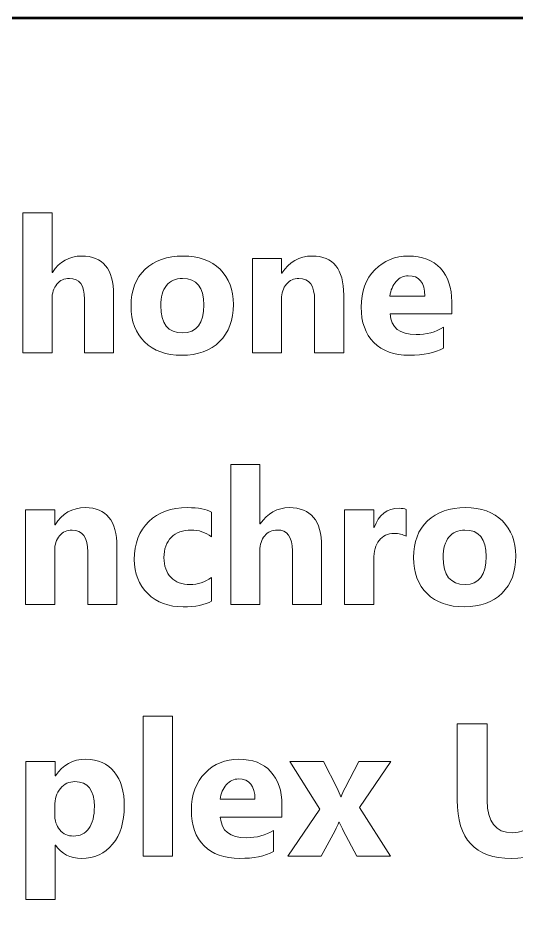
# Model space of a CAD drawing. Header units: centimetres. Extents: x -150 to 29, y -15 to 29.
# Drawn here: x -9.582 to -7.909, y -7.973 to -4.9 of the extents above; entities that cross this region are included whole.
import ezdxf

# ---------------------------------------------------------------- set-up
doc = ezdxf.new("R2010")
doc.units = ezdxf.units.CM
doc.header["$MEASUREMENT"] = 0
doc.layers.add('Layer 1', color=7, linetype='Continuous')

msp = doc.modelspace()

# ---------------------------------------------------------------- linework, layer by layer
at = {"layer": 'Layer 1', "color": 5, "lineweight": 53}
msp.add_open_spline([(-13.5, -4.9), (-13.5, -4.9), (4.5, -4.9), (4.5, -4.9), (4.5, -4.9), (4.5, -4.9), (4.5, -12.1), (4.5, -12.1), (4.5, -12.1), (4.5, -12.1), (-13.5, -12.1), (-13.5, -12.1), (-13.5, -12.1), (-13.5, -12.1), (-13.5, -4.9), (-13.5, -4.9)], degree=3, knots=[0, 0, 0, 0, 0.2, 0.2, 0.2, 0.2, 0.4, 0.4, 0.4, 0.4, 0.6, 0.6, 0.6, 0.6, 1, 1, 1, 1], dxfattribs=at)
at = {"layer": 'Layer 1', "color": 202, "lineweight": 9}
for points, knots in [([(-9.26214, -6.02336), (-9.26214, -6.02336), (-9.35983, -6.02336), (-9.35983, -6.02336), (-9.35983, -6.02336), (-9.35983, -6.02336), (-9.35983, -5.84291), (-9.35983, -5.84291), (-9.35983, -5.84291), (-9.35983, -5.79635), (-9.37676, -5.77317), (-9.41073, -5.77317), (-9.41073, -5.77317), (-9.42809, -5.77317), (-9.44217, -5.77963), (-9.45286, -5.79264), (-9.45286, -5.79264), (-9.46365, -5.80566), (-9.46905, -5.82228), (-9.46905, -5.84228), (-9.46905, -5.84228), (-9.46905, -5.84228), (-9.46905, -6.02336), (-9.46905, -6.02336), (-9.46905, -6.02336), (-9.46905, -6.02336), (-9.56694, -6.02336), (-9.56694, -6.02336), (-9.56694, -6.02336), (-9.56694, -6.02336), (-9.56694, -5.55335), (-9.56694, -5.55335), (-9.56694, -5.55335), (-9.56694, -5.55335), (-9.46905, -5.55335), (-9.46905, -5.55335), (-9.46905, -5.55335), (-9.46905, -5.55335), (-9.46905, -5.75296), (-9.46905, -5.75296), (-9.46905, -5.75296), (-9.46905, -5.75296), (-9.46778, -5.75296), (-9.46778, -5.75296), (-9.46778, -5.75296), (-9.44375, -5.71644), (-9.41126, -5.69813), (-9.37009, -5.69813), (-9.37009, -5.69813), (-9.29813, -5.69813), (-9.26214, -5.74153), (-9.26214, -5.82831), (-9.26214, -5.82831), (-9.26214, -5.82831), (-9.26214, -6.02336), (-9.26214, -6.02336)], [0, 0, 0, 0, 0.0666667, 0.0666667, 0.0666667, 0.0666667, 0.1333333, 0.1333333, 0.1333333, 0.1333333, 0.2, 0.2, 0.2, 0.2, 0.2666667, 0.2666667, 0.2666667, 0.2666667, 0.3333333, 0.3333333, 0.3333333, 0.3333333, 0.4, 0.4, 0.4, 0.4, 0.4666667, 0.4666667, 0.4666667, 0.4666667, 0.5333333, 0.5333333, 0.5333333, 0.5333333, 0.6, 0.6, 0.6, 0.6, 0.6666667, 0.6666667, 0.6666667, 0.6666667, 0.7333333, 0.7333333, 0.7333333, 0.7333333, 0.8, 0.8, 0.8, 0.8, 0.8666667, 0.8666667, 0.8666667, 0.8666667, 1, 1, 1, 1]), ([(-9.03344, -6.03109), (-9.08636, -6.03109), (-9.12795, -6.01627), (-9.15822, -5.98664), (-9.15822, -5.98664), (-9.18848, -5.957), (-9.20362, -5.91668), (-9.20362, -5.86588), (-9.20362, -5.86588), (-9.20362, -5.81339), (-9.18796, -5.77222), (-9.15652, -5.74258), (-9.15652, -5.74258), (-9.12509, -5.71295), (-9.08255, -5.69813), (-9.0291, -5.69813), (-9.0291, -5.69813), (-8.97639, -5.69813), (-8.93501, -5.71295), (-8.90506, -5.74258), (-8.90506, -5.74258), (-8.87511, -5.77222), (-8.86008, -5.81148), (-8.86008, -5.86027), (-8.86008, -5.86027), (-8.86008, -5.91298), (-8.87554, -5.95467), (-8.90644, -5.98526), (-8.90644, -5.98526), (-8.93734, -6.01585), (-8.97968, -6.03109), (-9.03344, -6.03109)], [0, 0, 0, 0, 0.1111111, 0.1111111, 0.1111111, 0.1111111, 0.2222222, 0.2222222, 0.2222222, 0.2222222, 0.3333333, 0.3333333, 0.3333333, 0.3333333, 0.4444444, 0.4444444, 0.4444444, 0.4444444, 0.5555556, 0.5555556, 0.5555556, 0.5555556, 0.6666667, 0.6666667, 0.6666667, 0.6666667, 0.7777778, 0.7777778, 0.7777778, 0.7777778, 1, 1, 1, 1]), ([(-8.48988, -6.02336), (-8.48988, -6.02336), (-8.58756, -6.02336), (-8.58756, -6.02336), (-8.58756, -6.02336), (-8.58756, -6.02336), (-8.58756, -5.84694), (-8.58756, -5.84694), (-8.58756, -5.84694), (-8.58756, -5.79772), (-8.60513, -5.77317), (-8.64026, -5.77317), (-8.64026, -5.77317), (-8.6572, -5.77317), (-8.67117, -5.77963), (-8.68207, -5.79264), (-8.68207, -5.79264), (-8.69308, -5.80566), (-8.69858, -5.82228), (-8.69858, -5.84228), (-8.69858, -5.84228), (-8.69858, -5.84228), (-8.69858, -6.02336), (-8.69858, -6.02336), (-8.69858, -6.02336), (-8.69858, -6.02336), (-8.79647, -6.02336), (-8.79647, -6.02336), (-8.79647, -6.02336), (-8.79647, -6.02336), (-8.79647, -5.70586), (-8.79647, -5.70586), (-8.79647, -5.70586), (-8.79647, -5.70586), (-8.69858, -5.70586), (-8.69858, -5.70586), (-8.69858, -5.70586), (-8.69858, -5.70586), (-8.69858, -5.75613), (-8.69858, -5.75613), (-8.69858, -5.75613), (-8.69858, -5.75613), (-8.69731, -5.75613), (-8.69731, -5.75613), (-8.69731, -5.75613), (-8.67392, -5.7174), (-8.63995, -5.69813), (-8.59529, -5.69813), (-8.59529, -5.69813), (-8.52501, -5.69813), (-8.48988, -5.74174), (-8.48988, -5.82894), (-8.48988, -5.82894), (-8.48988, -5.82894), (-8.48988, -6.02336), (-8.48988, -6.02336)], [0, 0, 0, 0, 0.0666667, 0.0666667, 0.0666667, 0.0666667, 0.1333333, 0.1333333, 0.1333333, 0.1333333, 0.2, 0.2, 0.2, 0.2, 0.2666667, 0.2666667, 0.2666667, 0.2666667, 0.3333333, 0.3333333, 0.3333333, 0.3333333, 0.4, 0.4, 0.4, 0.4, 0.4666667, 0.4666667, 0.4666667, 0.4666667, 0.5333333, 0.5333333, 0.5333333, 0.5333333, 0.6, 0.6, 0.6, 0.6, 0.6666667, 0.6666667, 0.6666667, 0.6666667, 0.7333333, 0.7333333, 0.7333333, 0.7333333, 0.8, 0.8, 0.8, 0.8, 0.8666667, 0.8666667, 0.8666667, 0.8666667, 1, 1, 1, 1]), ([(-8.12707, -5.89255), (-8.12707, -5.89255), (-8.33419, -5.89255), (-8.33419, -5.89255), (-8.33419, -5.89255), (-8.33091, -5.93859), (-8.3018, -5.96166), (-8.24709, -5.96166), (-8.24709, -5.96166), (-8.21216, -5.96166), (-8.18147, -5.9534), (-8.15501, -5.93689), (-8.15501, -5.93689), (-8.15501, -5.93689), (-8.15501, -6.00759), (-8.15501, -6.00759), (-8.15501, -6.00759), (-8.18433, -6.02325), (-8.22243, -6.03109), (-8.26942, -6.03109), (-8.26942, -6.03109), (-8.32064, -6.03109), (-8.36044, -6.0169), (-8.3888, -5.98843), (-8.3888, -5.98843), (-8.41706, -5.96007), (-8.43124, -5.92038), (-8.43124, -5.86958), (-8.43124, -5.86958), (-8.43124, -5.81688), (-8.416, -5.77507), (-8.38531, -5.74428), (-8.38531, -5.74428), (-8.35472, -5.71348), (-8.31715, -5.69813), (-8.27249, -5.69813), (-8.27249, -5.69813), (-8.22624, -5.69813), (-8.19036, -5.71189), (-8.16507, -5.7393), (-8.16507, -5.7393), (-8.13977, -5.76682), (-8.12707, -5.80418), (-8.12707, -5.85127), (-8.12707, -5.85127), (-8.12707, -5.85127), (-8.12707, -5.89255), (-8.12707, -5.89255)], [0, 0, 0, 0, 0.0769231, 0.0769231, 0.0769231, 0.0769231, 0.1538462, 0.1538462, 0.1538462, 0.1538462, 0.2307692, 0.2307692, 0.2307692, 0.2307692, 0.3076923, 0.3076923, 0.3076923, 0.3076923, 0.3846154, 0.3846154, 0.3846154, 0.3846154, 0.4615385, 0.4615385, 0.4615385, 0.4615385, 0.5384615, 0.5384615, 0.5384615, 0.5384615, 0.6153846, 0.6153846, 0.6153846, 0.6153846, 0.6923077, 0.6923077, 0.6923077, 0.6923077, 0.7692308, 0.7692308, 0.7692308, 0.7692308, 0.8461538, 0.8461538, 0.8461538, 0.8461538, 1, 1, 1, 1]), ([(-9.0309, -5.77317), (-9.05408, -5.77317), (-9.07207, -5.78111), (-9.08487, -5.79698), (-9.08487, -5.79698), (-9.09768, -5.81296), (-9.10414, -5.83551), (-9.10414, -5.86461), (-9.10414, -5.86461), (-9.10414, -5.92557), (-9.07948, -5.95605), (-9.03026, -5.95605), (-9.03026, -5.95605), (-8.98338, -5.95605), (-8.95988, -5.92472), (-8.95988, -5.86218), (-8.95988, -5.86218), (-8.95988, -5.8028), (-8.98359, -5.77317), (-9.0309, -5.77317)], [0, 0, 0, 0, 0.1666667, 0.1666667, 0.1666667, 0.1666667, 0.3333333, 0.3333333, 0.3333333, 0.3333333, 0.5, 0.5, 0.5, 0.5, 0.6666667, 0.6666667, 0.6666667, 0.6666667, 1, 1, 1, 1]), ([(-8.21788, -5.83233), (-8.21788, -5.78693), (-8.23629, -5.76417), (-8.27312, -5.76417), (-8.27312, -5.76417), (-8.28879, -5.76417), (-8.30244, -5.77063), (-8.31387, -5.78365), (-8.31387, -5.78365), (-8.32541, -5.79666), (-8.33228, -5.81296), (-8.33482, -5.83233), (-8.33482, -5.83233), (-8.33482, -5.83233), (-8.21788, -5.83233), (-8.21788, -5.83233)], [0, 0, 0, 0, 0.2, 0.2, 0.2, 0.2, 0.4, 0.4, 0.4, 0.4, 0.6, 0.6, 0.6, 0.6, 1, 1, 1, 1]), ([(-8.56428, -6.86802), (-8.56428, -6.86802), (-8.66197, -6.86802), (-8.66197, -6.86802), (-8.66197, -6.86802), (-8.66197, -6.86802), (-8.66197, -6.68757), (-8.66197, -6.68757), (-8.66197, -6.68757), (-8.66197, -6.64101), (-8.6789, -6.61783), (-8.71287, -6.61783), (-8.71287, -6.61783), (-8.73023, -6.61783), (-8.74431, -6.62429), (-8.755, -6.6373), (-8.755, -6.6373), (-8.76579, -6.65032), (-8.77119, -6.66694), (-8.77119, -6.68694), (-8.77119, -6.68694), (-8.77119, -6.68694), (-8.77119, -6.86802), (-8.77119, -6.86802), (-8.77119, -6.86802), (-8.77119, -6.86802), (-8.86908, -6.86802), (-8.86908, -6.86802), (-8.86908, -6.86802), (-8.86908, -6.86802), (-8.86908, -6.39801), (-8.86908, -6.39801), (-8.86908, -6.39801), (-8.86908, -6.39801), (-8.77119, -6.39801), (-8.77119, -6.39801), (-8.77119, -6.39801), (-8.77119, -6.39801), (-8.77119, -6.59762), (-8.77119, -6.59762), (-8.77119, -6.59762), (-8.77119, -6.59762), (-8.76992, -6.59762), (-8.76992, -6.59762), (-8.76992, -6.59762), (-8.74589, -6.5611), (-8.7134, -6.54279), (-8.67223, -6.54279), (-8.67223, -6.54279), (-8.60027, -6.54279), (-8.56428, -6.58619), (-8.56428, -6.67297), (-8.56428, -6.67297), (-8.56428, -6.67297), (-8.56428, -6.86802), (-8.56428, -6.86802)], [0, 0, 0, 0, 0.0666667, 0.0666667, 0.0666667, 0.0666667, 0.1333333, 0.1333333, 0.1333333, 0.1333333, 0.2, 0.2, 0.2, 0.2, 0.2666667, 0.2666667, 0.2666667, 0.2666667, 0.3333333, 0.3333333, 0.3333333, 0.3333333, 0.4, 0.4, 0.4, 0.4, 0.4666667, 0.4666667, 0.4666667, 0.4666667, 0.5333333, 0.5333333, 0.5333333, 0.5333333, 0.6, 0.6, 0.6, 0.6, 0.6666667, 0.6666667, 0.6666667, 0.6666667, 0.7333333, 0.7333333, 0.7333333, 0.7333333, 0.8, 0.8, 0.8, 0.8, 0.8666667, 0.8666667, 0.8666667, 0.8666667, 1, 1, 1, 1]), ([(-9.25147, -6.86802), (-9.25147, -6.86802), (-9.34915, -6.86802), (-9.34915, -6.86802), (-9.34915, -6.86802), (-9.34915, -6.86802), (-9.34915, -6.6916), (-9.34915, -6.6916), (-9.34915, -6.6916), (-9.34915, -6.64238), (-9.36672, -6.61783), (-9.40185, -6.61783), (-9.40185, -6.61783), (-9.41879, -6.61783), (-9.43276, -6.62429), (-9.44366, -6.6373), (-9.44366, -6.6373), (-9.45467, -6.65032), (-9.46017, -6.66694), (-9.46017, -6.68694), (-9.46017, -6.68694), (-9.46017, -6.68694), (-9.46017, -6.86802), (-9.46017, -6.86802), (-9.46017, -6.86802), (-9.46017, -6.86802), (-9.55806, -6.86802), (-9.55806, -6.86802), (-9.55806, -6.86802), (-9.55806, -6.86802), (-9.55806, -6.55052), (-9.55806, -6.55052), (-9.55806, -6.55052), (-9.55806, -6.55052), (-9.46017, -6.55052), (-9.46017, -6.55052), (-9.46017, -6.55052), (-9.46017, -6.55052), (-9.46017, -6.60079), (-9.46017, -6.60079), (-9.46017, -6.60079), (-9.46017, -6.60079), (-9.4589, -6.60079), (-9.4589, -6.60079), (-9.4589, -6.60079), (-9.43551, -6.56206), (-9.40154, -6.54279), (-9.35688, -6.54279), (-9.35688, -6.54279), (-9.2866, -6.54279), (-9.25147, -6.5864), (-9.25147, -6.6736), (-9.25147, -6.6736), (-9.25147, -6.6736), (-9.25147, -6.86802), (-9.25147, -6.86802)], [0, 0, 0, 0, 0.0666667, 0.0666667, 0.0666667, 0.0666667, 0.1333333, 0.1333333, 0.1333333, 0.1333333, 0.2, 0.2, 0.2, 0.2, 0.2666667, 0.2666667, 0.2666667, 0.2666667, 0.3333333, 0.3333333, 0.3333333, 0.3333333, 0.4, 0.4, 0.4, 0.4, 0.4666667, 0.4666667, 0.4666667, 0.4666667, 0.5333333, 0.5333333, 0.5333333, 0.5333333, 0.6, 0.6, 0.6, 0.6, 0.6666667, 0.6666667, 0.6666667, 0.6666667, 0.7333333, 0.7333333, 0.7333333, 0.7333333, 0.8, 0.8, 0.8, 0.8, 0.8666667, 0.8666667, 0.8666667, 0.8666667, 1, 1, 1, 1]), ([(-8.93333, -6.85659), (-8.95544, -6.8694), (-8.98741, -6.87575), (-9.0291, -6.87575), (-9.0291, -6.87575), (-9.07789, -6.87575), (-9.11737, -6.86103), (-9.14753, -6.8314), (-9.14753, -6.8314), (-9.17769, -6.80187), (-9.19283, -6.76377), (-9.19283, -6.717), (-9.19283, -6.717), (-9.19283, -6.66302), (-9.17664, -6.62058), (-9.14436, -6.58947), (-9.14436, -6.58947), (-9.11197, -6.55835), (-9.06869, -6.54279), (-9.0145, -6.54279), (-9.0145, -6.54279), (-8.97714, -6.54279), (-8.95005, -6.54777), (-8.93333, -6.55761), (-8.93333, -6.55761), (-8.93333, -6.55761), (-8.93333, -6.6408), (-8.93333, -6.6408), (-8.93333, -6.6408), (-8.95375, -6.62545), (-8.97661, -6.61783), (-9.0018, -6.61783), (-9.0018, -6.61783), (-9.02995, -6.61783), (-9.05218, -6.62598), (-9.06869, -6.64249), (-9.06869, -6.64249), (-9.08509, -6.65889), (-9.09335, -6.68154), (-9.09335, -6.71054), (-9.09335, -6.71054), (-9.09335, -6.73859), (-9.08541, -6.7607), (-9.06974, -6.77669), (-9.06974, -6.77669), (-9.05408, -6.79277), (-9.03239, -6.80071), (-9.00497, -6.80071), (-9.00497, -6.80071), (-8.98053, -6.80071), (-8.95671, -6.79309), (-8.93333, -6.77774), (-8.93333, -6.77774), (-8.93333, -6.77774), (-8.93333, -6.85659), (-8.93333, -6.85659)], [0, 0, 0, 0, 0.0666667, 0.0666667, 0.0666667, 0.0666667, 0.1333333, 0.1333333, 0.1333333, 0.1333333, 0.2, 0.2, 0.2, 0.2, 0.2666667, 0.2666667, 0.2666667, 0.2666667, 0.3333333, 0.3333333, 0.3333333, 0.3333333, 0.4, 0.4, 0.4, 0.4, 0.4666667, 0.4666667, 0.4666667, 0.4666667, 0.5333333, 0.5333333, 0.5333333, 0.5333333, 0.6, 0.6, 0.6, 0.6, 0.6666667, 0.6666667, 0.6666667, 0.6666667, 0.7333333, 0.7333333, 0.7333333, 0.7333333, 0.8, 0.8, 0.8, 0.8, 0.8666667, 0.8666667, 0.8666667, 0.8666667, 1, 1, 1, 1]), ([(-8.2797, -6.63889), (-8.29155, -6.63243), (-8.30531, -6.62926), (-8.32097, -6.62926), (-8.32097, -6.62926), (-8.34225, -6.62926), (-8.35886, -6.63709), (-8.37093, -6.65265), (-8.37093, -6.65265), (-8.38289, -6.66831), (-8.38892, -6.68948), (-8.38892, -6.71636), (-8.38892, -6.71636), (-8.38892, -6.71636), (-8.38892, -6.86802), (-8.38892, -6.86802), (-8.38892, -6.86802), (-8.38892, -6.86802), (-8.48681, -6.86802), (-8.48681, -6.86802), (-8.48681, -6.86802), (-8.48681, -6.86802), (-8.48681, -6.55052), (-8.48681, -6.55052), (-8.48681, -6.55052), (-8.48681, -6.55052), (-8.38892, -6.55052), (-8.38892, -6.55052), (-8.38892, -6.55052), (-8.38892, -6.55052), (-8.38892, -6.60947), (-8.38892, -6.60947), (-8.38892, -6.60947), (-8.38892, -6.60947), (-8.38765, -6.60947), (-8.38765, -6.60947), (-8.38765, -6.60947), (-8.37209, -6.56639), (-8.34426, -6.54491), (-8.30393, -6.54491), (-8.30393, -6.54491), (-8.29356, -6.54491), (-8.28552, -6.54618), (-8.2797, -6.54861), (-8.2797, -6.54861), (-8.2797, -6.54861), (-8.2797, -6.63889), (-8.2797, -6.63889)], [0, 0, 0, 0, 0.0769231, 0.0769231, 0.0769231, 0.0769231, 0.1538462, 0.1538462, 0.1538462, 0.1538462, 0.2307692, 0.2307692, 0.2307692, 0.2307692, 0.3076923, 0.3076923, 0.3076923, 0.3076923, 0.3846154, 0.3846154, 0.3846154, 0.3846154, 0.4615385, 0.4615385, 0.4615385, 0.4615385, 0.5384615, 0.5384615, 0.5384615, 0.5384615, 0.6153846, 0.6153846, 0.6153846, 0.6153846, 0.6923077, 0.6923077, 0.6923077, 0.6923077, 0.7692308, 0.7692308, 0.7692308, 0.7692308, 0.8461538, 0.8461538, 0.8461538, 0.8461538, 1, 1, 1, 1]), ([(-8.08539, -6.87575), (-8.13831, -6.87575), (-8.1799, -6.86093), (-8.21017, -6.8313), (-8.21017, -6.8313), (-8.24043, -6.80166), (-8.25557, -6.76134), (-8.25557, -6.71054), (-8.25557, -6.71054), (-8.25557, -6.65805), (-8.23991, -6.61688), (-8.20847, -6.58724), (-8.20847, -6.58724), (-8.17704, -6.55761), (-8.1345, -6.54279), (-8.08105, -6.54279), (-8.08105, -6.54279), (-8.02834, -6.54279), (-7.98696, -6.55761), (-7.95701, -6.58724), (-7.95701, -6.58724), (-7.92706, -6.61688), (-7.91203, -6.65614), (-7.91203, -6.70493), (-7.91203, -6.70493), (-7.91203, -6.75764), (-7.92749, -6.79933), (-7.95839, -6.82992), (-7.95839, -6.82992), (-7.98929, -6.86051), (-8.03163, -6.87575), (-8.08539, -6.87575)], [0, 0, 0, 0, 0.1111111, 0.1111111, 0.1111111, 0.1111111, 0.2222222, 0.2222222, 0.2222222, 0.2222222, 0.3333333, 0.3333333, 0.3333333, 0.3333333, 0.4444444, 0.4444444, 0.4444444, 0.4444444, 0.5555556, 0.5555556, 0.5555556, 0.5555556, 0.6666667, 0.6666667, 0.6666667, 0.6666667, 0.7777778, 0.7777778, 0.7777778, 0.7777778, 1, 1, 1, 1]), ([(-8.08285, -6.61783), (-8.10603, -6.61783), (-8.12402, -6.62577), (-8.13682, -6.64164), (-8.13682, -6.64164), (-8.14963, -6.65762), (-8.15609, -6.68017), (-8.15609, -6.70927), (-8.15609, -6.70927), (-8.15609, -6.77023), (-8.13143, -6.80071), (-8.08221, -6.80071), (-8.08221, -6.80071), (-8.03533, -6.80071), (-8.01183, -6.76938), (-8.01183, -6.70684), (-8.01183, -6.70684), (-8.01183, -6.64746), (-8.03554, -6.61783), (-8.08285, -6.61783)], [0, 0, 0, 0, 0.1666667, 0.1666667, 0.1666667, 0.1666667, 0.3333333, 0.3333333, 0.3333333, 0.3333333, 0.5, 0.5, 0.5, 0.5, 0.6666667, 0.6666667, 0.6666667, 0.6666667, 1, 1, 1, 1]), ([(-9.06488, -7.71268), (-9.06488, -7.71268), (-9.16277, -7.71268), (-9.16277, -7.71268), (-9.16277, -7.71268), (-9.16277, -7.71268), (-9.16277, -7.24267), (-9.16277, -7.24267), (-9.16277, -7.24267), (-9.16277, -7.24267), (-9.06488, -7.24267), (-9.06488, -7.24267), (-9.06488, -7.24267), (-9.06488, -7.24267), (-9.06488, -7.71268), (-9.06488, -7.71268)], [0, 0, 0, 0, 0.2, 0.2, 0.2, 0.2, 0.4, 0.4, 0.4, 0.4, 0.6, 0.6, 0.6, 0.6, 1, 1, 1, 1]), ([(-7.741, -7.52017), (-7.741, -7.65362), (-7.80323, -7.72041), (-7.92758, -7.72041), (-7.92758, -7.72041), (-8.04834, -7.72041), (-8.10867, -7.65521), (-8.10867, -7.52483), (-8.10867, -7.52483), (-8.10867, -7.52483), (-8.10867, -7.26807), (-8.10867, -7.26807), (-8.10867, -7.26807), (-8.10867, -7.26807), (-8.00823, -7.26807), (-8.00823, -7.26807), (-8.00823, -7.26807), (-8.00823, -7.26807), (-8.00823, -7.52599), (-8.00823, -7.52599), (-8.00823, -7.52599), (-8.00823, -7.59796), (-7.98008, -7.63394), (-7.92388, -7.63394), (-7.92388, -7.63394), (-7.86874, -7.63394), (-7.84112, -7.59923), (-7.84112, -7.52969), (-7.84112, -7.52969), (-7.84112, -7.52969), (-7.84112, -7.26807), (-7.84112, -7.26807), (-7.84112, -7.26807), (-7.84112, -7.26807), (-7.741, -7.26807), (-7.741, -7.26807), (-7.741, -7.26807), (-7.741, -7.26807), (-7.741, -7.52017), (-7.741, -7.52017)], [0, 0, 0, 0, 0.0909091, 0.0909091, 0.0909091, 0.0909091, 0.1818182, 0.1818182, 0.1818182, 0.1818182, 0.2727273, 0.2727273, 0.2727273, 0.2727273, 0.3636364, 0.3636364, 0.3636364, 0.3636364, 0.4545455, 0.4545455, 0.4545455, 0.4545455, 0.5454545, 0.5454545, 0.5454545, 0.5454545, 0.6363636, 0.6363636, 0.6363636, 0.6363636, 0.7272727, 0.7272727, 0.7272727, 0.7272727, 0.8181818, 0.8181818, 0.8181818, 0.8181818, 1, 1, 1, 1]), ([(-9.45742, -7.67574), (-9.45742, -7.67574), (-9.45869, -7.67574), (-9.45869, -7.67574), (-9.45869, -7.67574), (-9.45869, -7.67574), (-9.45869, -7.85873), (-9.45869, -7.85873), (-9.45869, -7.85873), (-9.45869, -7.85873), (-9.55658, -7.85873), (-9.55658, -7.85873), (-9.55658, -7.85873), (-9.55658, -7.85873), (-9.55658, -7.39518), (-9.55658, -7.39518), (-9.55658, -7.39518), (-9.55658, -7.39518), (-9.45869, -7.39518), (-9.45869, -7.39518), (-9.45869, -7.39518), (-9.45869, -7.39518), (-9.45869, -7.44291), (-9.45869, -7.44291), (-9.45869, -7.44291), (-9.45869, -7.44291), (-9.45742, -7.44291), (-9.45742, -7.44291), (-9.45742, -7.44291), (-9.43318, -7.40597), (-9.39921, -7.38745), (-9.3554, -7.38745), (-9.3554, -7.38745), (-9.31423, -7.38745), (-9.28248, -7.40153), (-9.26004, -7.42979), (-9.26004, -7.42979), (-9.2376, -7.45794), (-9.22638, -7.49636), (-9.22638, -7.54493), (-9.22638, -7.54493), (-9.22638, -7.59785), (-9.23951, -7.64029), (-9.26565, -7.67236), (-9.26565, -7.67236), (-9.29179, -7.70442), (-9.32661, -7.72041), (-9.37, -7.72041), (-9.37, -7.72041), (-9.40821, -7.72041), (-9.43731, -7.70559), (-9.45742, -7.67574)], [0, 0, 0, 0, 0.0714286, 0.0714286, 0.0714286, 0.0714286, 0.1428571, 0.1428571, 0.1428571, 0.1428571, 0.2142857, 0.2142857, 0.2142857, 0.2142857, 0.2857143, 0.2857143, 0.2857143, 0.2857143, 0.3571429, 0.3571429, 0.3571429, 0.3571429, 0.4285714, 0.4285714, 0.4285714, 0.4285714, 0.5, 0.5, 0.5, 0.5, 0.5714286, 0.5714286, 0.5714286, 0.5714286, 0.6428571, 0.6428571, 0.6428571, 0.6428571, 0.7142857, 0.7142857, 0.7142857, 0.7142857, 0.7857143, 0.7857143, 0.7857143, 0.7857143, 0.8571429, 0.8571429, 0.8571429, 0.8571429, 1, 1, 1, 1]), ([(-8.6971, -7.58187), (-8.6971, -7.58187), (-8.90422, -7.58187), (-8.90422, -7.58187), (-8.90422, -7.58187), (-8.90094, -7.62791), (-8.87183, -7.65098), (-8.81712, -7.65098), (-8.81712, -7.65098), (-8.78219, -7.65098), (-8.7515, -7.64272), (-8.72504, -7.62621), (-8.72504, -7.62621), (-8.72504, -7.62621), (-8.72504, -7.69691), (-8.72504, -7.69691), (-8.72504, -7.69691), (-8.75436, -7.71257), (-8.79246, -7.72041), (-8.83945, -7.72041), (-8.83945, -7.72041), (-8.89067, -7.72041), (-8.93047, -7.70622), (-8.95883, -7.67775), (-8.95883, -7.67775), (-8.98709, -7.64939), (-9.00127, -7.6097), (-9.00127, -7.5589), (-9.00127, -7.5589), (-9.00127, -7.5062), (-8.98603, -7.46439), (-8.95534, -7.4336), (-8.95534, -7.4336), (-8.92475, -7.4028), (-8.88718, -7.38745), (-8.84252, -7.38745), (-8.84252, -7.38745), (-8.79627, -7.38745), (-8.76039, -7.40121), (-8.7351, -7.42862), (-8.7351, -7.42862), (-8.7098, -7.45614), (-8.6971, -7.4935), (-8.6971, -7.54059), (-8.6971, -7.54059), (-8.6971, -7.54059), (-8.6971, -7.58187), (-8.6971, -7.58187)], [0, 0, 0, 0, 0.0769231, 0.0769231, 0.0769231, 0.0769231, 0.1538462, 0.1538462, 0.1538462, 0.1538462, 0.2307692, 0.2307692, 0.2307692, 0.2307692, 0.3076923, 0.3076923, 0.3076923, 0.3076923, 0.3846154, 0.3846154, 0.3846154, 0.3846154, 0.4615385, 0.4615385, 0.4615385, 0.4615385, 0.5384615, 0.5384615, 0.5384615, 0.5384615, 0.6153846, 0.6153846, 0.6153846, 0.6153846, 0.6923077, 0.6923077, 0.6923077, 0.6923077, 0.7692308, 0.7692308, 0.7692308, 0.7692308, 0.8461538, 0.8461538, 0.8461538, 0.8461538, 1, 1, 1, 1]), ([(-8.33219, -7.39518), (-8.33219, -7.39518), (-8.43696, -7.54896), (-8.43696, -7.54896), (-8.43696, -7.54896), (-8.43696, -7.54896), (-8.33282, -7.71268), (-8.33282, -7.71268), (-8.33282, -7.71268), (-8.33282, -7.71268), (-8.44564, -7.71268), (-8.44564, -7.71268), (-8.44564, -7.71268), (-8.44564, -7.71268), (-8.49157, -7.62706), (-8.49157, -7.62706), (-8.49157, -7.62706), (-8.49527, -7.62029), (-8.49972, -7.61066), (-8.50491, -7.59827), (-8.50491, -7.59827), (-8.50491, -7.59827), (-8.50607, -7.59827), (-8.50607, -7.59827), (-8.50607, -7.59827), (-8.50924, -7.60695), (-8.51348, -7.61627), (-8.51888, -7.62621), (-8.51888, -7.62621), (-8.51888, -7.62621), (-8.56502, -7.71268), (-8.56502, -7.71268), (-8.56502, -7.71268), (-8.56502, -7.71268), (-8.67763, -7.71268), (-8.67763, -7.71268), (-8.67763, -7.71268), (-8.67763, -7.71268), (-8.57031, -7.55456), (-8.57031, -7.55456), (-8.57031, -7.55456), (-8.57031, -7.55456), (-8.67106, -7.39518), (-8.67106, -7.39518), (-8.67106, -7.39518), (-8.67106, -7.39518), (-8.55761, -7.39518), (-8.55761, -7.39518), (-8.55761, -7.39518), (-8.55761, -7.39518), (-8.51231, -7.48419), (-8.51231, -7.48419), (-8.51231, -7.48419), (-8.50628, -7.49593), (-8.50205, -7.50588), (-8.49961, -7.51392), (-8.49961, -7.51392), (-8.49961, -7.51392), (-8.49834, -7.51392), (-8.49834, -7.51392), (-8.49834, -7.51392), (-8.49506, -7.50419), (-8.49062, -7.49413), (-8.48501, -7.48355), (-8.48501, -7.48355), (-8.48501, -7.48355), (-8.43887, -7.39518), (-8.43887, -7.39518), (-8.43887, -7.39518), (-8.43887, -7.39518), (-8.33219, -7.39518), (-8.33219, -7.39518)], [0, 0, 0, 0, 0.0526316, 0.0526316, 0.0526316, 0.0526316, 0.1052632, 0.1052632, 0.1052632, 0.1052632, 0.1578947, 0.1578947, 0.1578947, 0.1578947, 0.2105263, 0.2105263, 0.2105263, 0.2105263, 0.2631579, 0.2631579, 0.2631579, 0.2631579, 0.3157895, 0.3157895, 0.3157895, 0.3157895, 0.3684211, 0.3684211, 0.3684211, 0.3684211, 0.4210526, 0.4210526, 0.4210526, 0.4210526, 0.4736842, 0.4736842, 0.4736842, 0.4736842, 0.5263158, 0.5263158, 0.5263158, 0.5263158, 0.5789474, 0.5789474, 0.5789474, 0.5789474, 0.6315789, 0.6315789, 0.6315789, 0.6315789, 0.6842105, 0.6842105, 0.6842105, 0.6842105, 0.7368421, 0.7368421, 0.7368421, 0.7368421, 0.7894737, 0.7894737, 0.7894737, 0.7894737, 0.8421053, 0.8421053, 0.8421053, 0.8421053, 0.8947368, 0.8947368, 0.8947368, 0.8947368, 1, 1, 1, 1]), ([(-9.46017, -7.54557), (-9.46017, -7.54557), (-9.46017, -7.57097), (-9.46017, -7.57097), (-9.46017, -7.57097), (-9.46017, -7.59288), (-9.45446, -7.61076), (-9.44281, -7.62463), (-9.44281, -7.62463), (-9.43128, -7.63849), (-9.41604, -7.64537), (-9.3972, -7.64537), (-9.3972, -7.64537), (-9.37497, -7.64537), (-9.35762, -7.6368), (-9.34534, -7.61955), (-9.34534, -7.61955), (-9.33306, -7.6023), (-9.32682, -7.57785), (-9.32682, -7.5462), (-9.32682, -7.5462), (-9.32682, -7.49032), (-9.34852, -7.46249), (-9.39201, -7.46249), (-9.39201, -7.46249), (-9.41202, -7.46249), (-9.42842, -7.47), (-9.44112, -7.48524), (-9.44112, -7.48524), (-9.45382, -7.50048), (-9.46017, -7.52059), (-9.46017, -7.54557)], [0, 0, 0, 0, 0.1111111, 0.1111111, 0.1111111, 0.1111111, 0.2222222, 0.2222222, 0.2222222, 0.2222222, 0.3333333, 0.3333333, 0.3333333, 0.3333333, 0.4444444, 0.4444444, 0.4444444, 0.4444444, 0.5555556, 0.5555556, 0.5555556, 0.5555556, 0.6666667, 0.6666667, 0.6666667, 0.6666667, 0.7777778, 0.7777778, 0.7777778, 0.7777778, 1, 1, 1, 1]), ([(-8.78791, -7.52165), (-8.78791, -7.47625), (-8.80632, -7.45349), (-8.84315, -7.45349), (-8.84315, -7.45349), (-8.85882, -7.45349), (-8.87247, -7.45995), (-8.8839, -7.47297), (-8.8839, -7.47297), (-8.89544, -7.48598), (-8.90231, -7.50228), (-8.90485, -7.52165), (-8.90485, -7.52165), (-8.90485, -7.52165), (-8.78791, -7.52165), (-8.78791, -7.52165)], [0, 0, 0, 0, 0.2, 0.2, 0.2, 0.2, 0.4, 0.4, 0.4, 0.4, 0.6, 0.6, 0.6, 0.6, 1, 1, 1, 1])]:
    msp.add_open_spline(points, degree=3, knots=knots, dxfattribs=at)

doc.saveas('drawing.dxf')
